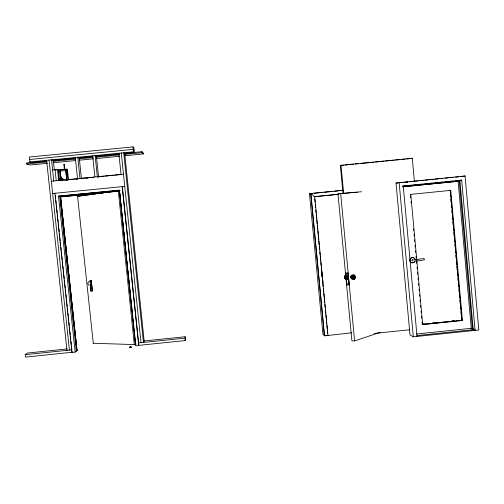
<?xml version="1.0" encoding="UTF-8"?>
<svg xmlns="http://www.w3.org/2000/svg" width="504" height="504" viewBox="0 0 504 504"><rect width="100%" height="100%" fill="white"/><g stroke="black" fill="none" stroke-linecap="round" stroke-linejoin="round"><path stroke-width="0.76" d="M60.222 179.241L60.272 178.926L60.348 179.399C61.696 178.649 59.327 179.468 60.417 178.844M60.278 179.084L60.14 179.241M60.26 179.386L60.587 179.046M60.663 179.147L60.373 179.241M60.606 179.43L60.814 179.065L60.423 179.456M122.308 186.631L138.833 345.36L185.176 340.559L185.415 339.11L185.17 336.729L144.018 340.988M185.176 340.559L185.17 336.729M90.871 287.463L90.934 287.116M347.313 273.546L347.603 273.779L347.495 273.3M346.531 278.951L346.721 278.693M347.464 273.855L347.791 273.596L347.464 273.288M346.998 279.134L346.928 278.775M347.231 284.634L347.338 284.086M348.484 284.628L348.484 284.061M347.873 278.718L348.207 279.203M347.13 284.571L347.237 284.313M348.541 284.565L348.516 284.073M346.349 273.647L346.21 273.313L346.242 273.874M347.01 279.122C346.317 279.55 347.036 278.422 346.865 279.185M60.48 179.424L60.782 179.084M61.576 179.317L61.305 179.708L60.89 179.525L61.11 179.122M61.349 179.348L60.89 179.525M322.321 277.269L322.302 276.816M135.652 344.553L119.511 191.048L60.499 196.875L76.942 350.834L75.165 352.094L71.965 352.428L54.923 193.24M130.7 347.036L129.623 347.363L131.311 347.212L129.604 347.174L131.298 346.979L130.523 347.224M60.19 179.323L60.7 179.21M346.651 278.731L346.576 278.838A2.111 1.216 88.3 0 1 346.273 278.233M347.905 278.712L347.905 279.166M60.297 179.014L60.745 178.895M76.942 350.834L60.499 196.875M60.549 178.769L60.197 178.895L60.612 178.794M71.996 351.055L72.122 352.264L25.465 357.09L25.2 354.671L27.298 353.052L67.164 348.932M346.878 278.945L346.651 279.185M347.256 284.42L347.105 284.332M348.51 284.407L348.459 284.149M90.474 282.763L90.953 282.744L91.022 283.431L90.411 283.109M91.174 287.954L91.552 287.438L91.161 286.965L91.01 287.803M91.489 287.784L90.915 287.816M110.597 191.785L77.572 196.27L93.278 343.205M353.814 276.576L354.142 277.609L354.035 276.501M346.242 273.326L346.072 273.697M413.123 260.814L412.209 260.902L411.844 260.058L412.537 259.44L413.33 259.906M423.24 258.716L424.526 259.006L424.311 259.913L423.354 259.995M347.357 273.653L347.596 273.307M343.022 193.706L340.358 165.52L340.994 165.287L412.278 158.243L414.351 180.917M88.66 281.679L87.778 283.292L88.465 284.848L89.466 285.188M361.5 191.741L337.97 193.832L351.893 340.805L354.596 340.95L380.299 332.294M64.266 195.974L64.909 195.93L64.474 195.968M65.079 195.898L64.632 195.955L65.092 195.898M136.181 344.087L134.316 344.579L93.171 343.274M346.79 277.88L348.327 277.685M411.308 158.514L412.278 158.243M346.639 276.261L348.176 276.072M64.291 169.59L63.977 164.443M64.228 164.449L64.789 169.546M346.853 284.899L349.133 284.861L348.012 273.017L345.801 273.067L346.853 284.899L345.763 273.111M346.859 277.924L347.804 277.893L347.64 276.129L346.695 276.161L346.859 277.924L347.804 277.893M348.233 275.997L347.571 276.148L347.741 277.912M346.695 276.161L347.01 277.988M348.012 273.017L349.039 284.848M322.239 276.047L328.003 335.481L324.551 335.84L322.944 334.209L309.469 193.744L310.892 193.454L314.71 196.598L322.119 274.403M90.26 284.489L90.959 291.098L90.392 284.464M92.364 291.035L91.274 280.747L92.364 291.035L90.959 291.098M90.027 282.29L90.008 280.797L90.159 282.265M314.71 196.598L338.694 194.223M396.018 183.053L465.072 175.972L478.8 330.007L413.318 336.823L410.004 334.883L396.018 183.053L398.362 182.82M130.442 347.206C131.405 346.947 129.333 347.275 130.385 347.161M347.684 273.496L347.527 273.552M460.914 176.602L465.072 175.972M346.62 279.058L346.884 278.977M347.848 278.939L348.195 278.882M112.902 191.47L114.433 191.262M95.735 193.971L77.572 196.27M97.266 193.763L100.34 193.347M101.871 193.139L103.408 192.931M475.096 330.391L461.683 180.111L459.887 180.356L473.224 329.591M403.339 186.763L459.226 181.163L472.431 328.885M423.014 258.754L415.756 259.51M64.065 164.48L63.8 164.493M410.124 185.377L411.705 185.239M25.2 354.671L71.864 349.845M138.581 342.947L184.93 338.152M76.526 350.671L77.156 350.608M130.265 347.275L130.744 346.954M422.446 324.015L424.003 323.851M427.877 323.448L429.427 323.291M432.526 322.969L434.076 322.806M437.182 322.484L438.732 322.327M451.912 320.96L453.461 320.796M456.561 320.475L458.111 320.317M422.862 324.223L425.968 323.902M427.524 323.738L430.63 323.417M432.961 323.171L439.948 322.447M442.279 322.207L445.385 321.886M446.941 321.722L450.047 321.401M451.603 321.237L454.709 320.916M457.04 320.676L460.146 320.355M422.289 324.406L461.941 320.292L450.28 190.411M410.388 194.393L450.746 190.367L462.433 320.494L422.705 324.614L410.779 194.355M326.416 335.418L324.343 335.632L310.716 193.492L342.884 190.273M351.817 332.779L328.003 335.481M374.144 333.446L409.897 329.736M416.411 334.013L471.826 328.249M416.959 335.563L475.02 329.521L471.271 328.306M415.901 261.085L422.453 260.417M321.728 271.498L322.906 282.618L321.728 271.467M322.056 275.997L321.854 274.245M449.581 190.481L450.746 190.367M62.332 169.835L59.422 170.119L57.538 169.539L52.618 170.024M64.506 169.621L67.416 169.338L68.487 179.437M51.332 181.251L123.486 174.157M58.798 180.678L61.891 180.369M64.216 180.142L73.061 179.273M73.842 179.197L77.742 178.813M80.079 178.586L87.879 177.817M89.435 177.66L93.335 177.282M97.234 176.898L103.471 176.28M105.034 176.129L113.608 175.285M115.17 175.134L121.407 174.516M60.511 180.558L59.34 180.678L58.294 170.906L59.466 170.793L60.272 178.303M66.326 180.193L67.964 180.029L66.805 169.136L58.779 169.924L58.905 171.089L67.536 170.497M76.488 179.197L78.051 179.04M86.657 178.196L88.219 178.044M92.125 177.66L93.694 177.502M102.293 176.658L103.855 176.507M112.455 175.657L114.017 175.505M52.649 193.504L124.759 186.386M340.358 165.52L343.476 165.211M345.038 165.054L348.157 164.745M349.713 164.594L353.613 164.209M355.175 164.052L358.294 163.75M360.631 163.517L369.205 162.672M370.768 162.515L373.886 162.206M375.442 162.055L379.342 161.671M380.904 161.513L384.023 161.204M385.579 161.053L389.479 160.669M391.041 160.511L394.159 160.209M395.716 160.052L399.615 159.667M401.171 159.516L405.071 159.125M406.634 158.974L409.752 158.666M75.165 352.094L58.495 196.138L119.328 190.128L135.557 345.845L138.751 345.517L122.207 186.593M58.495 196.138L120.084 190.342M61.595 196.182L65.507 195.791M67.07 195.64L70.195 195.332M71.757 195.174L75.669 194.79M77.232 194.632L80.356 194.323M81.925 194.172L85.05 193.864M86.612 193.706L90.525 193.322M92.087 193.164L95.212 192.856M97.555 192.629L100.687 192.32M103.03 192.087L106.155 191.778M107.717 191.621L110.848 191.312M113.192 191.079L116.317 190.77M117.886 190.619L119.448 190.462M60.738 196.907L119.511 191.048M399.93 182.668L403.055 182.353M404.618 182.196L407.749 181.887M410.092 181.654L413.217 181.346M414.786 181.188L417.911 180.879M419.473 180.722L423.385 180.331M424.948 180.18L428.079 179.865M429.641 179.714L433.547 179.323M435.116 179.166L438.241 178.857M439.803 178.7L442.934 178.391M445.278 178.158L448.402 177.843M449.971 177.692L453.096 177.377M455.44 177.143L458.571 176.835M309.469 193.744L312.581 193.435M314.137 193.284L322.699 192.427M324.255 192.276L332.823 191.426M334.379 191.268L338.272 190.884M339.828 190.726L342.941 190.417M402.608 186.058L461.683 180.111M404.712 185.938L406.445 185.718M414.817 184.93L416.6 184.71M419.725 184.395L421.81 184.231M424.922 183.922L426.756 183.695M429.881 183.387L431.922 183.229M435.028 182.921L436.911 182.687M440.471 182.379L442.027 182.221M445.505 181.831L447.067 181.673M450.576 181.371L452.132 181.213M455.66 180.823L457.223 180.665M402.683 186.36L406.696 185.913M408.158 185.812L411.352 185.453M412.852 185.346L416.776 184.911M418.326 184.798L421.457 184.489M425.307 184.061L426.932 183.941M428.406 183.752L431.626 183.475M435.387 183.059L439.444 182.7M445.46 182.057L447.01 181.9M455.54 181.049L457.09 180.898M402.627 186.795L459.226 181.163M314.011 196.774L338.197 194.368M124.198 153.544L134.36 152.548L133.862 147.703L133.012 146.91L29.339 157.021L29.868 161.942L31.928 162.559L46.784 161.11M29.604 159.484L133.264 149.36L134.108 150.129M29.868 161.942L133.522 151.811L134.36 152.548M46.847 160.99L26.561 162.975L26.668 163.983L30.246 165.003L47.42 163.328M53.09 160.379L75.713 158.168M78.838 157.865L92.881 156.492M95.999 156.19L118.629 153.978M124.872 153.367L142.034 151.691L143.306 152.951L143.407 153.94L124.677 155.768M53.04 160.499L75.713 158.281M78.845 157.979L92.919 156.599M95.262 156.372L119.505 154.004M26.668 163.983L46.954 162.004M53.197 161.393L75.82 159.182M78.945 158.873L92.988 157.5M96.107 157.198L119.511 154.911M124.973 154.375L142.141 152.693L143.407 153.94M52.882 162.792L75.512 160.581M79.412 160.196L93.46 158.823M96.585 158.521L119.215 156.303M337.97 193.832L357.304 192.156M118.667 190.707L118.276 190.739L134.316 344.579M89.87 280.822L91.274 280.747M56.246 170.132L55.075 169.785L56.253 180.772M66.805 169.136L67.416 169.338M98.608 177.175L97.341 176.728L95.117 155.566L96.409 156.259L98.526 176.4M461.21 319.996L462.433 320.494M61.072 179.109L61.526 179.304M321.741 274.252L322.157 274.397M91.067 286.984L91.457 287.456M347.527 273.357L347.603 273.779M348.037 278.75L348.113 279.166M346.273 273.382L346.355 273.804M347.294 284.149L347.376 284.565M347.206 284.161L347.288 284.577M81.465 178.863L79.254 157.935L77.761 157.261L79.997 178.435M75.298 157.5L77.547 178.674M65.822 170.434L66.78 179.411M65.759 170.415L66.799 180.142M61.179 177.54L61.261 178.258M60.442 171.807L60.757 174.793M60.921 176.287L61.16 178.529M60.14 170.995L60.934 178.473M60.745 197.965L68.67 272.116M68.834 273.678L70.169 286.165M70.333 287.727L77.005 350.167M57.538 169.539L58.71 180.526M60.033 196.333L60.203 197.896M60.449 200.233L60.7 202.57M60.953 204.907L61.198 207.245M61.45 209.588L61.702 211.926M61.948 214.263L62.282 217.382M62.452 218.938L62.78 222.056M62.95 223.618L63.284 226.737M63.447 228.293L63.781 231.412M63.951 232.968L64.279 236.086M64.531 238.43L64.783 240.767M64.947 242.323L65.281 245.442M65.444 247.004L65.778 250.116M66.03 252.46L66.282 254.797M66.528 257.135L66.78 259.472M66.944 261.034L67.278 264.153M67.53 266.49L67.782 268.827M68.027 271.165L68.279 273.502M68.443 275.064L68.777 278.183M69.029 280.52L69.281 282.857M69.527 285.195L69.779 287.532M70.031 289.876L70.276 292.213M70.529 294.55L70.781 296.887M71.026 299.225L71.278 301.562M71.53 303.906L71.858 307.024M72.028 308.58L72.362 311.699M72.526 313.255L72.859 316.373M73.023 317.936L73.357 321.054M73.527 322.61L73.861 325.729M59.787 196.302L76.312 350.897M54.325 169.779L53.33 160.467L51.521 159.825L53.789 181.012M55.358 195.615L55.692 198.746M55.856 200.308L56.196 203.44M56.36 205.008L56.694 208.139M56.864 209.708L57.198 212.839M57.368 214.402L57.702 217.533M57.872 219.101L58.206 222.232M58.376 223.801L58.71 226.932M58.873 228.495L59.214 231.626M59.377 233.194L59.711 236.326M59.881 237.888L60.215 241.019M60.385 242.588L60.719 245.719M60.89 247.288L61.223 250.419M61.387 251.981L61.727 255.112M61.891 256.681L62.225 259.812M62.395 261.381L62.729 264.512M62.899 266.074L63.233 269.205M63.403 270.774L63.737 273.905M63.907 275.468L64.241 278.605M64.405 280.167L64.745 283.298M64.909 284.867L65.243 287.998M65.413 289.561L65.747 292.692M65.917 294.26L66.251 297.392M66.421 298.96L66.755 302.091M66.919 303.654L67.259 306.785M67.423 308.353L67.757 311.485M67.927 313.053L68.26 316.184M68.431 317.747L68.764 320.878M68.935 322.447L69.269 325.578M69.439 327.14L69.772 330.277M69.936 331.84L70.276 334.971M70.44 336.54L70.774 339.671M70.944 341.233L71.278 344.364M71.448 345.933L71.782 349.064M49.064 160.064L69.426 350.097M46.601 160.303L66.988 350.349M121.288 153.008L141.007 342.695M118.837 153.248L121.036 174.397M119.902 193.435L120.229 196.566M120.393 198.129L120.721 201.266M120.966 203.61L121.206 205.96M121.37 207.528L121.697 210.659M121.943 213.009L122.188 215.359M122.434 217.709L122.762 220.84M122.919 222.403L123.247 225.54M123.493 227.884L123.738 230.233M123.902 231.802L124.23 234.933M124.475 237.283L124.715 239.633M124.96 241.983L125.206 244.327M125.452 246.677L125.779 249.808M125.943 251.376L126.271 254.507M126.428 256.076L126.756 259.207M127.002 261.557L127.247 263.907M127.411 265.469L127.739 268.601M127.985 270.95L128.306 274.082M128.47 275.65L128.797 278.781M128.961 280.35L129.289 283.481M129.534 285.831L129.78 288.181M129.938 289.743L130.265 292.874M130.511 295.224L130.757 297.574M131.002 299.924L131.33 303.055M131.494 304.624L131.815 307.755M131.979 309.317L132.306 312.448M132.47 314.017L132.798 317.148M133.043 319.498L133.289 321.848M133.528 324.198L133.774 326.548M134.02 328.891L134.347 332.029M134.511 333.591L134.839 336.722M135.003 338.291L135.324 341.422M92.667 155.805L94.891 176.967M142.034 151.691L142.141 152.693M133.012 146.91L133.522 151.811M314.742 198.967L315.044 202.085M315.265 204.416L315.567 207.535M315.788 209.866L316.084 212.984M316.235 214.54L316.606 218.434M316.758 219.99L317.129 223.883M317.281 225.439L317.652 229.333M317.803 230.889L318.1 234.007M318.251 235.563L318.623 239.457M318.767 241.013L319.145 244.906M319.29 246.462L319.593 249.581M319.813 251.912L320.109 255.03M320.261 256.586L320.632 260.48M320.783 262.036L321.155 265.929M321.306 267.485L321.602 270.604M322.818 283.298L323.114 286.404M323.341 288.729L323.637 291.835M323.782 293.385L324.154 297.266M324.305 298.815L324.677 302.696M324.822 304.246L325.124 307.346M325.345 309.677L325.716 313.551M325.868 315.107L326.164 318.207M326.309 319.763L326.68 323.637M326.831 325.187L327.203 329.068M327.348 330.618L327.644 333.724M321.798 274.806L321.962 276.469M322.314 280.155L322.453 281.654M310.892 193.454L324.551 335.84M353.902 276.532L354.003 277.641M340.994 165.287L343.659 193.479M340.654 193.542L354.596 340.95M410.533 195.962L410.672 197.524M411.031 201.442L411.176 203.011M413.545 228.854L413.683 230.423M414.042 234.335L414.187 235.904M414.546 239.822L414.691 241.384M415.05 245.303L415.189 246.872M415.548 250.784L415.693 252.353M416.052 256.265L416.197 257.834M416.556 261.752L416.701 263.315M417.054 267.233L417.199 268.796M417.558 272.714L417.703 274.283M418.062 278.195L418.207 279.764M418.559 283.676L418.704 285.245M419.063 289.164L419.208 290.726M419.567 294.645L419.712 296.213M420.065 300.126L420.21 301.694M420.569 305.607L420.714 307.175M421.073 311.094L421.218 312.656M421.577 316.575L421.716 318.144M422.075 322.056L422.22 323.625M403.219 185.932L417.041 336.439M399.124 182.53L413.318 336.823M458.123 181.308L471.347 329.169M450.324 193.561L450.608 196.692M450.815 199.036L451.099 202.161M451.307 204.504L451.59 207.635M451.868 210.76L452.082 213.104M452.359 216.229L452.642 219.36M452.85 221.703L453.134 224.828M453.342 227.172L453.625 230.303M453.833 232.646L454.117 235.771M454.325 238.115L454.677 242.027M454.891 244.371L455.169 247.496M455.383 249.845L455.66 252.97M455.874 255.314L456.151 258.439M456.366 260.788L456.712 264.695M456.857 266.257L457.204 270.163M457.349 271.732L457.695 275.638M457.909 277.981L458.186 281.112M458.401 283.456L458.678 286.581M458.892 288.924L459.169 292.055M459.383 294.399L459.661 297.524M459.875 299.867L460.228 303.78M460.435 306.123L460.719 309.248M460.927 311.592L461.21 314.723M461.418 317.066L461.702 320.191M351.527 278.076A0.977 0.554 88.3 0 1 350.879 277.049A0.977 0.554 88.3 0 1 351.565 276.173M351.641 278.233A1.285 0.737 88.3 0 1 350.519 277.282A1.285 0.737 88.3 0 1 351.42 275.877M352.479 279.046A1.959 1.121 88.3 0 1 351.2 276.589A1.959 1.121 88.3 0 1 352.945 275.549M351.905 275.984A1.285 0.737 88.3 0 1 352.176 275.82M353.153 278.933A2.123 1.21 88.3 0 1 351.571 278.384A2.123 1.21 88.3 0 1 351.622 275.594A2.123 1.21 88.3 0 1 353.216 275.417M354.98 277.628A2.123 1.21 88.3 0 1 353.096 278.756A2.123 1.21 88.3 0 1 353.159 275.234A2.123 1.21 88.3 0 1 354.999 276.803M346.676 279.027A2.104 1.216 88.3 0 1 344.894 277.88A2.104 1.216 88.3 0 1 345.839 275.115M346.418 278.895A1.947 1.128 88.3 0 1 344.711 277.458A1.947 1.128 88.3 0 1 346.078 275.329M345.656 275.43A1.796 1.039 88.3 0 0 344.793 277.439A1.796 1.039 88.3 0 0 345.99 278.989A1.84 1.058 88.3 0 1 344.761 277.087A1.84 1.058 88.3 0 1 346.065 275.436M61.664 178.611A1.058 1.052 33.4 0 1 62.981 180.174M62.181 178.737A0.844 0.838 33.4 0 1 62.805 180.054M409.828 260.448A2.633 2.608 -60.1 0 1 412.19 257.569A2.633 2.608 -60.1 0 1 415.031 259.919M414.924 260.94A2.633 2.608 -60.1 0 1 410.117 261.431M415.107 260.978A2.64 2.608 -60.1 0 1 410.936 262.256A2.64 2.608 -60.1 0 1 411.39 257.903A2.64 2.608 -60.1 0 1 415.214 259.957M144.157 340.969L143.438 342.443L123.738 152.769L124.696 153.493L144.157 340.969M63.712 169.546L64.896 169.464L63.712 169.546M406.495 181.982L407.66 181.862L406.495 181.982M410.023 181.629L409.456 181.692L410.023 181.629M410.332 185.472L410.004 185.51L410.332 185.472M353.197 275.682A1.966 1.121 88.3 0 0 353.77 278.97A1.966 1.121 88.3 0 0 355.087 276.564A1.966 1.121 88.3 0 0 353.197 275.682M353.153 275.789A1.814 1.033 88.3 0 0 353.676 278.819A1.852 1.058 88.3 0 0 354.923 276.595A1.852 1.058 88.3 0 0 353.14 275.764A1.852 1.058 88.3 0 0 353.676 278.863A1.814 1.033 88.3 0 0 354.898 276.601A1.814 1.033 88.3 0 0 353.153 275.789M353.247 275.757A1.852 1.058 88.3 0 0 353.783 278.857A1.852 1.058 88.3 0 0 355.03 276.589A1.852 1.058 88.3 0 0 353.247 275.757A1.814 1.033 88.3 0 0 353.789 278.819A1.814 1.033 88.3 0 0 355.005 276.601A1.814 1.033 88.3 0 0 353.26 275.789M60.064 179.607A0.851 0.844 33.4 0 0 61.526 179.739A0.851 0.844 33.4 0 0 60.902 178.41A0.851 0.844 33.4 0 0 60.064 179.607M60.026 179.594A0.851 0.844 33.4 0 0 61.488 179.733A0.851 0.844 33.4 0 0 60.864 178.403A0.851 0.844 33.4 0 0 60.026 179.594M59.869 179.556A0.851 0.844 33.4 0 0 61.337 179.695A0.851 0.844 33.4 0 0 60.707 178.359A0.851 0.844 33.4 0 0 59.869 179.556M59.674 179.651A1.071 1.065 33.4 0 0 61.513 179.821A1.071 1.065 33.4 0 0 60.726 178.145A1.071 1.065 33.4 0 0 59.674 179.651"/></g></svg>
